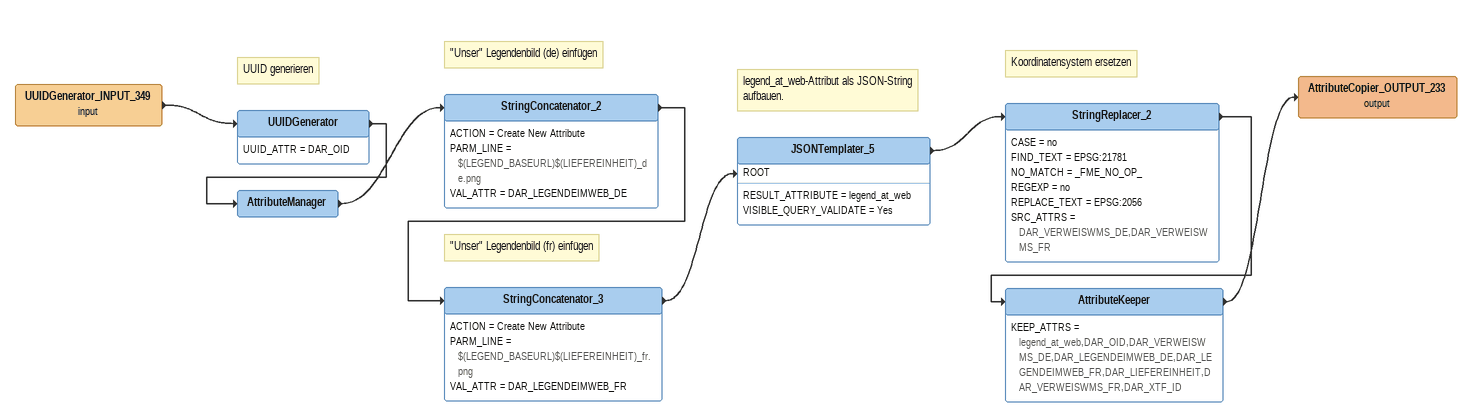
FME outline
UUIDGenerator_INPUT_349 (input)
    -> UUIDGenerator
Note: UUID generieren
UUIDGenerator
    UUID_ATTR = DAR_OID
    -> AttributeManager
AttributeManager
    -> StringConcatenator_2
Note: "Unser" Legendenbild (de) einfügen
StringConcatenator_2
    ACTION = Create New Attribute
    PARM_LINE = $(LEGEND_BASEURL)$(LIEFEREINHEIT)_de.png
    VAL_ATTR = DAR_LEGENDEIMWEB_DE
    -> StringConcatenator_3
Note: "Unser" Legendenbild (fr) einfügen
StringConcatenator_3
    ACTION = Create New Attribute
    PARM_LINE = $(LEGEND_BASEURL)$(LIEFEREINHEIT)_fr.png
    VAL_ATTR = DAR_LEGENDEIMWEB_FR
    -> JSONTemplater_5 [ROOT]
Note: legend_at_web-Attribut als JSON-String / aufbauen.
JSONTemplater_5
    RESULT_ATTRIBUTE = legend_at_web
    VISIBLE_QUERY_VALIDATE = Yes
    -> StringReplacer_2
Note: Koordinatensystem ersetzen
StringReplacer_2
    CASE = no
    FIND_TEXT = EPSG:21781
    NO_MATCH = _FME_NO_OP_
    REGEXP = no
    REPLACE_TEXT = EPSG:2056
    SRC_ATTRS = DAR_VERWEISWMS_DE,DAR_VERWEISWMS_FR
    -> AttributeKeeper
AttributeKeeper
    KEEP_ATTRS = legend_at_web,DAR_OID,DAR_VERWEISWMS_DE,DAR_LEGENDEIMWEB_DE,DAR_LEGENDEIMWEB_FR,DAR_LIEFEREINHEIT,DAR_VERWEISWMS_FR,DAR_XTF_ID
    -> AttributeCopier_OUTPUT_233 (output)
AttributeCopier_OUTPUT_233 (output)
